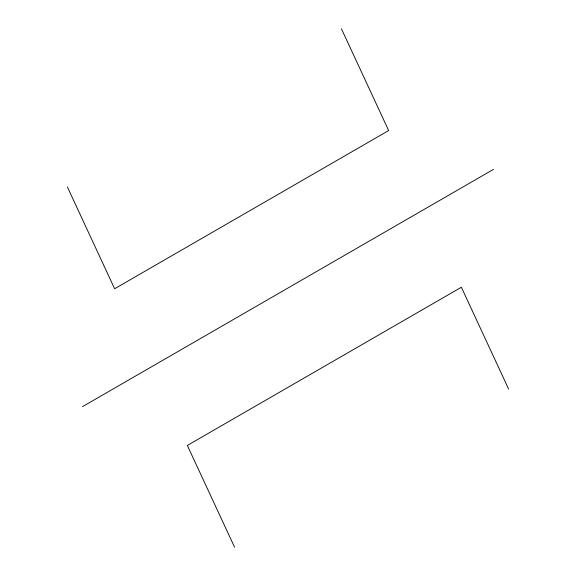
<?xml version="1.0" encoding="UTF-8"?>
<svg xmlns="http://www.w3.org/2000/svg" width="576" height="576" viewBox="0 0 576 576"><rect width="100%" height="100%" fill="white"/><g stroke="black" fill="none" stroke-linecap="round" stroke-linejoin="round"><path stroke-width="0.86" d="M82.483 406.656L493.517 169.344M341.431 28.8L388.656 130.55L114.624 288.756L67.406 187.006M508.594 388.994L461.376 287.244L187.344 445.45L234.569 547.2"/></g></svg>
